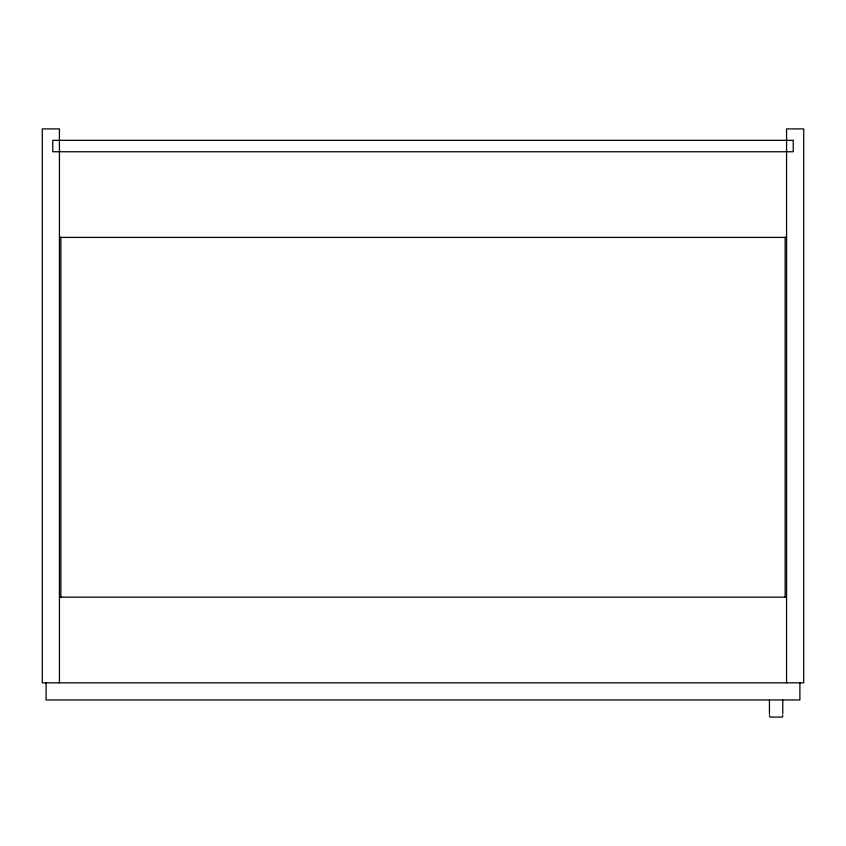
<?xml version="1.0" encoding="UTF-8"?>
<svg xmlns="http://www.w3.org/2000/svg" width="846" height="846" viewBox="0 0 846 846"><rect width="100%" height="100%" fill="white"/><g stroke="black" fill="none" stroke-linecap="round" stroke-linejoin="round"><path stroke-width="1.27" d="M59.432 237.409L786.569 237.409M59.432 597.17L786.569 597.17M799.893 682.828L799.893 699.959L46.107 699.959L46.107 682.828M786.569 682.828L786.569 128.909L803.7 128.909L803.7 682.828L42.3 682.828L42.3 128.909L59.432 128.909L59.432 682.828M785.141 237.155L785.141 597.392M782.762 699.959L782.762 713.728M782.762 715.05L782.529 717.08L769.913 717.091L769.437 715.05M769.437 699.959L769.437 713.728M60.859 237.155L60.859 597.392M793.231 140.33L52.769 140.33L52.769 151.751L793.231 151.751L793.231 140.33"/></g></svg>
